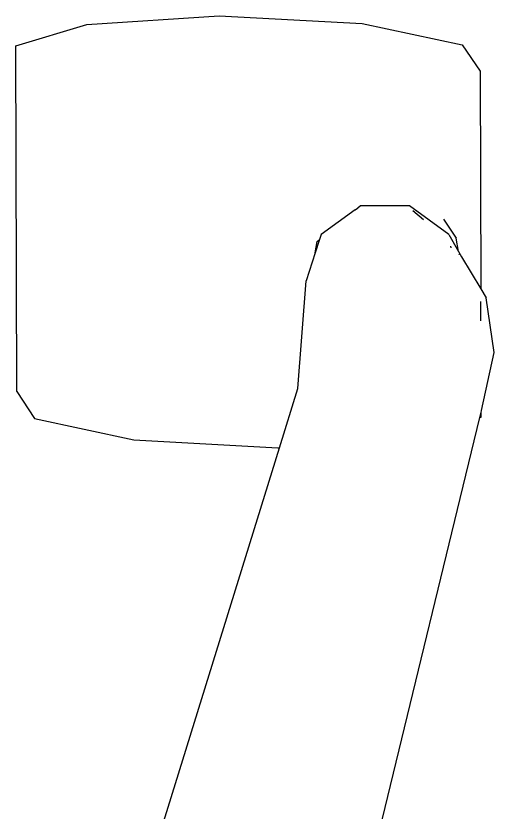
# Model space of a CAD drawing. Header units: millimetres. Extents: x -650 to 3773, y 316 to 2389.
# Drawn here: x 746.133 to 749.072, y 642.14 to 647.038 of the extents above; entities that cross this region are included whole.
import ezdxf

# ---------------------------------------------------------------- set-up
doc = ezdxf.new("R2010")
doc.units = ezdxf.units.MM

# ---------------------------------------------------------------- blocks, each defined once
blk = doc.blocks.new('A$C1e894cf7')
for p, q in [((498.2406, 260.3905), (497.9048, 260.342)), ((498.598, 260.313), (498.2406, 260.3905)), ((497.8488, 260.3084), (497.9048, 260.342)), ((498.0454, 260.309), (497.9258, 260.3086)), ((498.6089, 260.3103), (498.598, 260.313)), ((498.6385, 260.3104), (498.6089, 260.3103)), ((498.6409, 260.3026), (498.6089, 260.3103)), ((498.6409, 260.3026), (498.6385, 260.3104)), ((496.3467, 260.1935), (496.509, 260.3049)), ((496.509, 260.3049), (497.8488, 260.3084)), ((497.6526, 260.1908), (497.8488, 260.3084)), ((502.7831, 259.2996), (498.6409, 260.3026)), ((496.2172, 259.5804), (496.3467, 260.1935)), ((497.5148, 260.1128), (497.6199, 260.1723)), ((497.6199, 260.1723), (497.5366, 260.1577)), ((497.6199, 260.1723), (497.6526, 260.1908)), ((497.6399, 260.1758), (497.6374, 260.1753)), ((497.4212, 260.0793), (497.5366, 260.1577)), ((497.5861, 260.123), (497.5969, 260.1248)), ((497.5148, 260.1128), (497.3385, 259.8702)), ((497.3676, 259.8906), (497.423, 259.9564)), ((497.3385, 259.8702), (497.3385, 259.5703)), ((496.1697, 258.6999), (496.2172, 259.5804)), ((497.3385, 259.5703), (497.3515, 259.5525)), ((497.3515, 259.5503), (497.3515, 259.5525)), ((497.3634, 259.536), (497.3515, 259.5503)), ((497.3634, 259.536), (497.5148, 259.3277)), ((497.5148, 259.3277), (497.5461, 259.3175)), ((497.5579, 259.3035), (497.5461, 259.3175)), ((497.5461, 259.3175), (497.6278, 259.291)), ((497.6278, 259.291), (497.5579, 259.3035)), ((497.6278, 259.291), (497.8, 259.235)), ((498.4619, 259.1847), (497.8, 259.235)), ((498.8268, 259.0717), (498.4619, 259.1847)), ((498.7788, 258.1765), (498.8276, 259.0601)), ((498.8276, 259.0601), (498.8268, 259.0717)), ((502.8562, 257.8239), (498.8268, 259.0717)), ((496.2221, 257.887), (496.1697, 258.6999)), ((498.6465, 257.564), (498.7788, 258.1765)), ((496.3547, 257.4507), (496.2221, 257.887)), ((498.4814, 257.4562), (498.6465, 257.564)), ((498.4814, 257.4562), (496.3547, 257.4507))]:
    blk.add_line(p, q)

msp = doc.modelspace()

# ---------------------------------------------------------------- block references
at = {"rotation": 270}
msp.add_blockref('A$C1e894cf7', (488.6819, 1143.208), dxfattribs=at)

doc.saveas('drawing.dxf')
